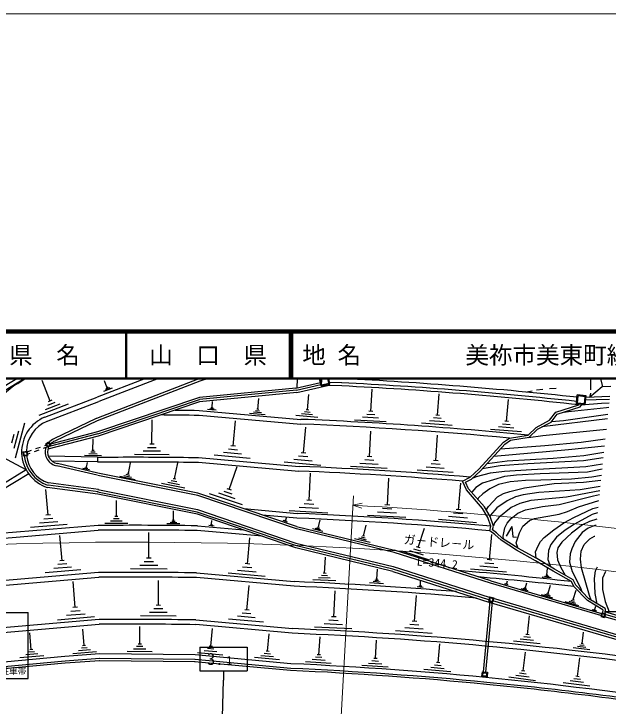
# Model space of a CAD drawing. Units: millimetres, scale not verified. Extents: x 0 to 700000, y -47500 to 447500.
# Drawn here: x 309124 to 435335, y 300406 to 447500 of the extents above; entities that cross this region are included whole.
import ezdxf
from ezdxf.enums import TextEntityAlignment as Align

# ---------------------------------------------------------------- set-up
doc = ezdxf.new("R2010")
doc.units = ezdxf.units.MM
doc.header["$LTSCALE"] = 1000
doc.layers.add('作業レイヤ1', color=7, linetype='Continuous', lineweight=13)
doc.layers.add('作業ﾚｲﾔ1', color=7, linetype='Continuous', lineweight=25)
doc.styles.add('@ＭＳ ゴシック', font='')
doc.styles.add('ＭＳ ゴシック', font='')
doc.styles.get('@ＭＳ ゴシック').set_extended_font_data('@MS Gothic')
doc.styles.get('ＭＳ ゴシック').set_extended_font_data('MS Gothic')

msp = doc.modelspace()

# ---------------------------------------------------------------- linework, layer by layer
at = {"layer": '作業レイヤ1'}
msp.add_lwpolyline([(0, -47500), (700000, -47500), (700000, 447500), (0, 447500)], close=True, dxfattribs=at)
at = {"layer": '作業ﾚｲﾔ1', "lineweight": 140}
msp.add_line((680000, 380000), (40000, 380000), dxfattribs=at)
at = {"layer": '作業ﾚｲﾔ1', "lineweight": 50}
for p, q in [((333000, 380000), (333000, 370000)), ((367750, 380000), (367750, 370000)), ((368250, 380000), (368250, 370000)), ((40000, 370000), (680000, 370000))]:
    msp.add_line(p, q, dxfattribs=at)
at = {"layer": '作業ﾚｲﾔ1'}
for p, q in [((305109, 367203), (309745, 370000)), ((311430, 370000), (305381, 366349)), ((309992, 368981), (311506, 370000)), ((316835, 365240), (315164, 369602)), ((348413, 369929), (326664, 361510)), ((337081, 370000), (326801, 366043)), ((348594, 369463), (326845, 361043)), ((339865, 370000), (327160, 365110)), ((328873, 368204), (328372, 369512)), ((348645, 370000), (348451, 369942)), ((350391, 370000), (348594, 369463)), ((369273, 367973), (369357, 370000)), ((374400, 368439), (374060, 370000)), ((374552, 368677), (374265, 370000)), ((374481, 370000), (374476, 369224)), ((376018, 368996), (375800, 370000)), ((376256, 368843), (376004, 370000)), ((378783, 369118), (376177, 369207)), ((431568, 370000), (431588, 367588)), ((433744, 370000), (434123, 368224)), ((330022, 368002), (328154, 367286)), ((329483, 368010), (328549, 367652)), ((329178, 368107), (328711, 367928)), ((328990, 368249), (328756, 368159)), ((369021, 367949), (348538, 366003)), ((369021, 367949), (374241, 369169)), ((369121, 367520), (374334, 368739)), ((369235, 367033), (375752, 368556)), ((374400, 368439), (376256, 368843)), ((374552, 368677), (376018, 368996)), ((378760, 368453), (375752, 368556)), ((384947, 363039), (385191, 367751)), ((424268, 367928), (422913, 367842)), ((434038, 368220), (431363, 365987)), ((435912, 368298), (434038, 368220)), ((369235, 367033), (348523, 365063)), ((369121, 367520), (348531, 365563)), ((371484, 363348), (371774, 366628)), ((399109, 362219), (399469, 366739)), ((419202, 367347), (418087, 367129)), ((421487, 367701), (420124, 367552)), ((428582, 364638), (428784, 366527)), ((430673, 366326), (428784, 366527)), ((428803, 364816), (428962, 366307)), ((430453, 366148), (428962, 366307)), ((430472, 364436), (430673, 366326)), ((431564, 366888), (431363, 365987)), ((315723, 361821), (326801, 366043)), ((316079, 360887), (327157, 365109)), ((317853, 364915), (316295, 364318)), ((317225, 365389), (316446, 365090)), ((348538, 366003), (326865, 358683)), ((326959, 358274), (348531, 365563)), ((348523, 365063), (327028, 357796)), ((351232, 363903), (351344, 365171)), ((360919, 363457), (361127, 365808)), ((413783, 360917), (414152, 365531)), ((430294, 364657), (428803, 364816)), ((430294, 364657), (430453, 366148)), ((435688, 366199), (430633, 365952)), ((320667, 364564), (314436, 362176)), ((318871, 364590), (315755, 363396)), ((352089, 363280), (350278, 363440)), ((351653, 363501), (350747, 363581)), ((351442, 363702), (350989, 363742)), ((351345, 363893), (351119, 363913)), ((361129, 363438), (360709, 363475)), ((371777, 363322), (371192, 363373)), ((424230, 362839), (429091, 364434)), ((424527, 362411), (429418, 364015)), ((430472, 364436), (428582, 364638)), ((429091, 364434), (429179, 364574)), ((429418, 364015), (429734, 364515)), ((348477, 362249), (370059, 360344)), ((348493, 363250), (370101, 361343)), ((362510, 362301), (359151, 362597)), ((361700, 362711), (360020, 362859)), ((361309, 363084), (360470, 363158)), ((373703, 361735), (369017, 362149)), ((372573, 362307), (370230, 362514)), ((372029, 362827), (370857, 362931)), ((385754, 362322), (384071, 362409)), ((385368, 363017), (384527, 363061)), ((399512, 362187), (398705, 362252)), ((422885, 361168), (424230, 362839)), ((423211, 360776), (424527, 362411)), ((311379, 360504), (309371, 353078)), ((326629, 361495), (317607, 357189)), ((326845, 361043), (317822, 356737)), ((338444, 356060), (338463, 361223)), ((355709, 355671), (356181, 361018)), ((388208, 360845), (381477, 361194)), ((386561, 361605), (383195, 361780)), ((402182, 360025), (395726, 360540)), ((400620, 360799), (397391, 361057)), ((399864, 361509), (398250, 361638)), ((414195, 360884), (413371, 360949)), ((420045, 359645), (422885, 361168)), ((420341, 359236), (423211, 360776)), ((435185, 361480), (421261, 359730)), ((370646, 354221), (371129, 359693)), ((416922, 358676), (410329, 359202)), ((415326, 359466), (412030, 359730)), ((414555, 360191), (412907, 360323)), ((418314, 358007), (420045, 359645)), ((418546, 357537), (420341, 359236)), ((309141, 358121), (308639, 356264)), ((310134, 358848), (309131, 355135)), ((327028, 357796), (316341, 354991)), ((326959, 358274), (316593, 355554)), ((326865, 358683), (316888, 356066)), ((384639, 353436), (384933, 358849)), ((398730, 352594), (399106, 357951)), ((414372, 357377), (418314, 358007)), ((414563, 356901), (418546, 357537)), ((316452, 356497), (315853, 355967)), ((315853, 355967), (316382, 355367)), ((316439, 356285), (316064, 355954)), ((316439, 356285), (316770, 355910)), ((316452, 356497), (316982, 355897)), ((325926, 354704), (325969, 357218)), ((338905, 356059), (337983, 356062)), ((413094, 356490), (407882, 350728)), ((413465, 356155), (408235, 350373)), ((413094, 356490), (414372, 357377)), ((413379, 356080), (414563, 356901)), ((311746, 350608), (301844, 355942)), ((311037, 354467), (311930, 354574)), ((311930, 354574), (312036, 353680)), ((311948, 354428), (312887, 354772)), ((314404, 354794), (313465, 354450)), ((313826, 355115), (314765, 355458)), ((316283, 355480), (315343, 355137)), ((315705, 355801), (315927, 355882)), ((316064, 355954), (316395, 355579)), ((316982, 355897), (316382, 355367)), ((316770, 355910), (316395, 355579)), ((326151, 354700), (325702, 354708)), ((340283, 354578), (336595, 354592)), ((339364, 355319), (337520, 355326)), ((356596, 354823), (354687, 354991)), ((356186, 355629), (355231, 355713)), ((311037, 354467), (311143, 353574)), ((311143, 353574), (312036, 353680)), ((311203, 354336), (311799, 354407)), ((311203, 354336), (311274, 353740)), ((311274, 353740), (311870, 353811)), ((311799, 354407), (311870, 353811)), ((312525, 354107), (312008, 353918)), ((326913, 353313), (316458, 353490)), ((327704, 353596), (324112, 353656)), ((326812, 353970), (325016, 354000)), ((326369, 354337), (325471, 354352)), ((326913, 353313), (326922, 352312)), ((342124, 353834), (334749, 353861)), ((348331, 353236), (369689, 351352)), ((359326, 353042), (351687, 353716)), ((357484, 353974), (353664, 354311)), ((371554, 353353), (369600, 353526)), ((371135, 354178), (370158, 354264)), ((385122, 353409), (384155, 353462)), ((326896, 352314), (317211, 352477)), ((326943, 349944), (318372, 351959)), ((324553, 351192), (324756, 352199)), ((333443, 349837), (333905, 352136)), ((343251, 348674), (343942, 352112)), ((348315, 352235), (369648, 350353)), ((374348, 351531), (366531, 352221)), ((372462, 352485), (368554, 352830)), ((386488, 351784), (382621, 351994)), ((385563, 352610), (383630, 352715)), ((399633, 351762), (397720, 351896)), ((399208, 352561), (398252, 352628)), ((311746, 350608), (305941, 347057)), ((326828, 349457), (318258, 351473)), ((325186, 350616), (323747, 350905)), ((324855, 350832), (324136, 350977)), ((324704, 351012), (324345, 351084)), ((324643, 351174), (324463, 351210)), ((354878, 346447), (356537, 351340)), ((388379, 350905), (380646, 351326)), ((402395, 350030), (394743, 350567)), ((400536, 350930), (396710, 351198)), ((406037, 349079), (407882, 350728)), ((406324, 348664), (408235, 350373)), ((312277, 349761), (306236, 346066)), ((348209, 345666), (326943, 349944)), ((348201, 345166), (326947, 349444)), ((334886, 348522), (331603, 349183)), ((334131, 349016), (332490, 349346)), ((333787, 349427), (332966, 349592)), ((333648, 349796), (333237, 349879)), ((343558, 348612), (342944, 348736)), ((371838, 344127), (372155, 349875)), ((388451, 343144), (388765, 348839)), ((404384, 348212), (406037, 349079)), ((405041, 347992), (406324, 348664)), ((327047, 345940), (316395, 347325)), ((327111, 346436), (316459, 347821)), ((345410, 346706), (340498, 347694)), ((344281, 347445), (341825, 347939)), ((343766, 348059), (342538, 348306)), ((403566, 342139), (404049, 347790)), ((405274, 346333), (404384, 348212)), ((405697, 346608), (405041, 347992)), ((316385, 340999), (315931, 346453)), ((326982, 345444), (316230, 346842)), ((326874, 345954), (348053, 341676)), ((326973, 346444), (348152, 342166)), ((355515, 345451), (353767, 346044)), ((355315, 346299), (354441, 346595)), ((406949, 344385), (405274, 346333)), ((407328, 344711), (405697, 346608)), ((348136, 341166), (326982, 345444)), ((369142, 338063), (348201, 345166)), ((369162, 338563), (348209, 345666)), ((357662, 343165), (350672, 345534)), ((356151, 344456), (352656, 345641)), ((408666, 342429), (406949, 344385)), ((409073, 342724), (407325, 344715)), ((330889, 340691), (330902, 344135)), ((372819, 343249), (370766, 343362)), ((372351, 344099), (371325, 344155)), ((388960, 343116), (387943, 343172)), ((343012, 339947), (343020, 341883)), ((347991, 341693), (368857, 334592)), ((348152, 342166), (369018, 335066)), ((357933, 342370), (369277, 341360)), ((375808, 341437), (367596, 341890)), ((373800, 342371), (369694, 342598)), ((390395, 341405), (386328, 341629)), ((389423, 342274), (387389, 342387)), ((404506, 341245), (402488, 341418)), ((404070, 342096), (403061, 342182)), ((409796, 340522), (408666, 342429)), ((410251, 340735), (409073, 342724)), ((317424, 340301), (315476, 340139)), ((316872, 341039), (315898, 340958)), ((331502, 340197), (330272, 340202)), ((331197, 340690), (330582, 340692)), ((343185, 339946), (342840, 339948)), ((368977, 334067), (348136, 341166)), ((351110, 339061), (351179, 339839)), ((369236, 340361), (361941, 341011)), ((367258, 339523), (366310, 339844)), ((367053, 339698), (366579, 339859)), ((366967, 339833), (366730, 339914)), ((366940, 339948), (366821, 339988)), ((366880, 339968), (367105, 340632)), ((373795, 338473), (374169, 340021)), ((392384, 340479), (384249, 340928)), ((407395, 339372), (399322, 340062)), ((405446, 340352), (401410, 340697)), ((410450, 338656), (409796, 340522)), ((410973, 338678), (410251, 340735)), ((327041, 338794), (306231, 337062)), ((320475, 338986), (312684, 338337)), ((318462, 339603), (314567, 339278)), ((333344, 339206), (328424, 339224)), ((332116, 339703), (329655, 339712)), ((344392, 339112), (341627, 339122)), ((343702, 339391), (342319, 339396)), ((343357, 339669), (342666, 339672)), ((348097, 338717), (357882, 337846)), ((351636, 338679), (350525, 338777)), ((351368, 338814), (350813, 338864)), ((351239, 338938), (350961, 338963)), ((351180, 339055), (351041, 339068)), ((369162, 338563), (389941, 333541)), ((374018, 338185), (373465, 338319)), ((373933, 338439), (373657, 338506)), ((383368, 336545), (383927, 338856)), ((410194, 337675), (410450, 338656)), ((410764, 337879), (410973, 338678)), ((414890, 338555), (413696, 336544)), ((414890, 338555), (415087, 336370)), ((306260, 336062), (327050, 337794)), ((337802, 331864), (337822, 337293)), ((361864, 336490), (348080, 337717)), ((389908, 333042), (369142, 338063)), ((374740, 337542), (372529, 338077)), ((374241, 337897), (373136, 338164)), ((395016, 334136), (396320, 338222)), ((410143, 331499), (410602, 336867)), ((411301, 336872), (410194, 337675)), ((411619, 337259), (410764, 337879)), ((412615, 335646), (411301, 336872)), ((412924, 336042), (411619, 337259)), ((319360, 331311), (318914, 336632)), ((358764, 330650), (359256, 336172)), ((384780, 335155), (381478, 335953)), ((384034, 335685), (382383, 336084)), ((383701, 336115), (382876, 336314)), ((383575, 336495), (383162, 336595)), ((415905, 333525), (412615, 335646)), ((416161, 333955), (412924, 336042)), ((415087, 336370), (415839, 336276)), ((368900, 334580), (389592, 329563)), ((389643, 329051), (368977, 334067)), ((369018, 335066), (389709, 330049)), ((395381, 334019), (394651, 334252)), ((420181, 331748), (416161, 333955)), ((410354, 326515), (389908, 333042)), ((410399, 327013), (389941, 333541)), ((397376, 331453), (391538, 333316)), ((396103, 332502), (393184, 333434)), ((395559, 333319), (394100, 333785)), ((419934, 331314), (415905, 333525)), ((319835, 331351), (318885, 331272)), ((338769, 331085), (336830, 331092)), ((338287, 331862), (337317, 331866)), ((375120, 328618), (375297, 332054)), ((410622, 331458), (409664, 331539)), ((423671, 329112), (419934, 331314)), ((423925, 329543), (420181, 331748)), ((321388, 329951), (317587, 329632)), ((320374, 330631), (318473, 330472)), ((341671, 329523), (333916, 329552)), ((339735, 330306), (335858, 330320)), ((359680, 329773), (357708, 329948)), ((359257, 330606), (358271, 330693)), ((386197, 327403), (386348, 329490)), ((389557, 329573), (409928, 323052)), ((389709, 330049), (410081, 323528)), ((413781, 328870), (406112, 329526)), ((411929, 329801), (408094, 330129)), ((411036, 330650), (409119, 330814)), ((422343, 328325), (422451, 329677)), ((427912, 327234), (423922, 329545)), ((327129, 328795), (306521, 327066)), ((323352, 329350), (315750, 328712)), ((347935, 328718), (368681, 326873)), ((362498, 327932), (354610, 328634)), ((360596, 328896), (356652, 329247)), ((375708, 328096), (374481, 328159)), ((375427, 328603), (374813, 328634)), ((389643, 329051), (409990, 322532)), ((422569, 328112), (422086, 328151)), ((422463, 328315), (422222, 328334)), ((427528, 326879), (423671, 329112)), ((306550, 326066), (327138, 327795)), ((322150, 321387), (321690, 326893)), ((339816, 321829), (339852, 327097)), ((368639, 325873), (347919, 327718)), ((377498, 327019), (372590, 327273)), ((376296, 327574), (373842, 327700)), ((387622, 326401), (384642, 326617)), ((386899, 326753), (385408, 326861)), ((386548, 327078), (385803, 327132)), ((386383, 327389), (386010, 327416)), ((395449, 326084), (395517, 327011)), ((410399, 327013), (433936, 320109)), ((413813, 326514), (413966, 327032)), ((417750, 325589), (418055, 326621)), ((423262, 327668), (421331, 327823)), ((422795, 327900), (421829, 327977)), ((428038, 325815), (427528, 326879)), ((428453, 326105), (427912, 327234)), ((358620, 320822), (359088, 326041)), ((396083, 325639), (394759, 325735)), ((395761, 325795), (395099, 325843)), ((395605, 325940), (395274, 325963)), ((395532, 326078), (395367, 326090)), ((433804, 319642), (410354, 326515)), ((414117, 326183), (413377, 326402)), ((413954, 326311), (413584, 326421)), ((413883, 326413), (413698, 326467)), ((413859, 326500), (413767, 326528)), ((418356, 324928), (416882, 325365)), ((418031, 325185), (417294, 325403)), ((417890, 325387), (417522, 325496)), ((417842, 325561), (417658, 325616)), ((422609, 324447), (423102, 326114)), ((428038, 325815), (430926, 322845)), ((428453, 326105), (431239, 323240)), ((377053, 319387), (377338, 324914)), ((394224, 318452), (394621, 323887)), ((410198, 323650), (409944, 322787)), ((410198, 323650), (411062, 323396)), ((423588, 323380), (421207, 324085)), ((423063, 323794), (421873, 324147)), ((422836, 324120), (422241, 324297)), ((422758, 324403), (422460, 324491)), ((427937, 323035), (428534, 325055)), ((408893, 307697), (410273, 322690)), ((409390, 307649), (410762, 322546)), ((410015, 323026), (409940, 323048)), ((409944, 322787), (410808, 322533)), ((409990, 322532), (443346, 312748)), ((410156, 323506), (410081, 323528)), ((410300, 323464), (410131, 322888)), ((410131, 322888), (410706, 322719)), ((410300, 323464), (410875, 323295)), ((410875, 323295), (410706, 322719)), ((411062, 323396), (410808, 322533)), ((443340, 313259), (410878, 322773)), ((443480, 313739), (411019, 323253)), ((429123, 321742), (426238, 322596)), ((428487, 322244), (427045, 322671)), ((428212, 322639), (427491, 322853)), ((428117, 322981), (427756, 323088)), ((434184, 320888), (430926, 322845)), ((434711, 321155), (431239, 323240)), ((323199, 320682), (321232, 320518)), ((322641, 321428), (321658, 321346)), ((340752, 321070), (338871, 321083)), ((340287, 321826), (339346, 321832)), ((359086, 320780), (358154, 320864)), ((432914, 320568), (431950, 320853)), ((432701, 320736), (432219, 320878)), ((432609, 320868), (432368, 320939)), ((432578, 320982), (432457, 321018)), ((432517, 321000), (432717, 321675)), ((434184, 320888), (434123, 320218)), ((434711, 321155), (434612, 320079)), ((302154, 320314), (312154, 320314)), ((312154, 306314), (312154, 320314)), ((326280, 319356), (318414, 318698)), ((324248, 319978), (320314, 319649)), ((343564, 319546), (336038, 319596)), ((341688, 320311), (337925, 320336)), ((360350, 319164), (356622, 319498)), ((359485, 319993), (357621, 320160)), ((377546, 319361), (376559, 319412)), ((418208, 315617), (418613, 319582)), ((433979, 320259), (433760, 319490)), ((433760, 319490), (434530, 319271)), ((434082, 320074), (433945, 319593)), ((433945, 319593), (434426, 319456)), ((433979, 320259), (434749, 320040)), ((434082, 320074), (434563, 319937)), ((434563, 319937), (434426, 319456)), ((434749, 320040), (434530, 319271)), ((443737, 316731), (434571, 319417)), ((444367, 320532), (434643, 320413)), ((443775, 317735), (434643, 320413)), ((443671, 317244), (434702, 319875)), ((327218, 318795), (306811, 317070)), ((306840, 316070), (327226, 317795)), ((347773, 318719), (368269, 316881)), ((362147, 318251), (354692, 318920)), ((378945, 317706), (374997, 317910)), ((377999, 318546), (376025, 318648)), ((395138, 317605), (393197, 317747)), ((394710, 318417), (393739, 318488)), ((324046, 313261), (323743, 316790)), ((335867, 313589), (335904, 317301)), ((368228, 315882), (347757, 317720)), ((350958, 313135), (351306, 316917)), ((380879, 316814), (372982, 317222)), ((397936, 315839), (390172, 316406)), ((396052, 316758), (392170, 317041)), ((312832, 312406), (312527, 315956)), ((363023, 312056), (363364, 315756)), ((373904, 311299), (374142, 315133)), ((418858, 314978), (417442, 315123)), ((418562, 315580), (417854, 315653)), ((429806, 313671), (430107, 316155)), ((336198, 313585), (335535, 313592)), ((385908, 310528), (386151, 314454)), ((399207, 309641), (399559, 313645)), ((420867, 313628), (415202, 314207)), ((419508, 314339), (416676, 314628)), ((430207, 313262), (429320, 313370)), ((430028, 313644), (429584, 313698)), ((313509, 311954), (312242, 311845)), ((313149, 312434), (312515, 312379)), ((326697, 311965), (321655, 311532)), ((325393, 312361), (322872, 312144)), ((324720, 312811), (323459, 312703)), ((324361, 313288), (323731, 313234)), ((338502, 311971), (333199, 312025)), ((337182, 312515), (334530, 312541)), ((336524, 313052), (335198, 313065)), ((348641, 312943), (358641, 312943)), ((348641, 312943), (348641, 307943)), ((352209, 311931), (349508, 312179)), ((351583, 312533), (350233, 312657)), ((351295, 313104), (350620, 313167)), ((358641, 312943), (358641, 307943)), ((363354, 312026), (362693, 312086)), ((417290, 307890), (417807, 311876)), ((431452, 312391), (427903, 312821)), ((430607, 312854), (428833, 313069)), ((319924, 310947), (306962, 309751)), ((315498, 311103), (310427, 310667)), ((314186, 311501), (311651, 311283)), ((327282, 311497), (319924, 310947)), ((327356, 310500), (319998, 309950)), ((347643, 310290), (327272, 310497)), ((347653, 311290), (327282, 311497)), ((367962, 309422), (347653, 311290)), ((353510, 311267), (348108, 311763)), ((365520, 310227), (360235, 310713)), ((364247, 310877), (361605, 311120)), ((363635, 311467), (362314, 311588)), ((374555, 310709), (373186, 310794)), ((374247, 311278), (373562, 311320)), ((386258, 310506), (385557, 310550)), ((428825, 306708), (429337, 310656)), ((320016, 309951), (307054, 308755)), ((320056, 309513), (307094, 308317)), ((327389, 310061), (320031, 309511)), ((347638, 309850), (327267, 310057)), ((367895, 307984), (347521, 309856)), ((367915, 308424), (347561, 310295)), ((376541, 309486), (371064, 309825)), ((375206, 310119), (372467, 310288)), ((388608, 308671), (382999, 309019)), ((387241, 309319), (384436, 309493)), ((386574, 309923), (385172, 310010)), ((399872, 309006), (398442, 309132)), ((399565, 309609), (398850, 309672)), ((348641, 307943), (358641, 307943)), ((353641, 307943), (353641, 305943)), ((401916, 307673), (396196, 308176)), ((400537, 308371), (397676, 308622)), ((408548, 307730), (408453, 306734)), ((408548, 307730), (409742, 307616)), ((408728, 307512), (408671, 306914)), ((408728, 307512), (409524, 307436)), ((409524, 307436), (409467, 306838)), ((409742, 307616), (409647, 306620)), ((417646, 307844), (416935, 307936)), ((302154, 306314), (312154, 306314)), ((408453, 306734), (409647, 306620)), ((408671, 306914), (409467, 306838)), ((419916, 305814), (414223, 306551)), ((418566, 306567), (415720, 306936)), ((417928, 307229), (416505, 307413)), ((429457, 306053), (428047, 306235)), ((429178, 306662), (428473, 306754)), ((353456, 298095), (353641, 305943)), ((431426, 304651), (425787, 305381)), ((430089, 305398), (427269, 305763))]:
    msp.add_line(p, q, dxfattribs=at)
at = {"layer": '作業ﾚｲﾔ1', "lineweight": 13}
for p, q in [((381233, 345097), (378330, 292391)), ((383081, 343510), (381123, 343100)), ((381123, 343100), (383024, 342477))]:
    msp.add_line(p, q, dxfattribs=at)
at = {"layer": '作業ﾚｲﾔ1'}
for points in [[(435540, 364811), (433921, 364741), (429637, 364363)], [(435622, 365584), (432796, 365470), (430575, 365401)], [(426029, 362903), (426919, 363010), (434968, 363895), (435446, 363932)], [(340469, 362340), (341029, 362337), (342093, 362328), (343157, 362318), (344221, 362307), (345285, 362294), (346349, 362280), (347413, 362265), (348477, 362249)], [(343359, 363317), (344238, 363308), (345302, 363296), (346365, 363282), (347429, 363267), (348493, 363250)], [(423297, 360883), (425852, 361125), (435284, 362413)], [(418448, 357522), (421480, 357890), (434951, 359285)], [(412487, 355074), (421857, 355786), (429628, 356501), (434730, 357216)], [(434561, 355634), (426927, 354858), (411044, 353479)], [(326913, 353313), (328115, 353323), (329179, 353331), (330243, 353337), (331307, 353342), (332371, 353345), (333435, 353347), (334499, 353348), (335563, 353347), (336627, 353345), (337691, 353342), (338755, 353337), (339819, 353332), (340884, 353324), (341948, 353316), (343012, 353306), (344076, 353295), (345140, 353282), (346204, 353268), (347267, 353253), (348331, 353236)], [(434301, 353191), (430094, 352533), (418298, 351887), (412423, 351484), (409418, 351004), (408620, 350799)], [(409648, 351936), (413894, 352501), (423638, 353123), (430170, 353661), (434423, 354340)], [(326922, 352312), (328099, 352322), (329163, 352329), (330227, 352335), (331291, 352340), (332355, 352344), (333419, 352346), (334483, 352346), (335547, 352346), (336611, 352344), (337675, 352341), (338739, 352336), (339803, 352330), (340867, 352323), (341931, 352314), (342995, 352305), (344059, 352293), (345123, 352281), (346187, 352267), (347251, 352252), (348315, 352235)], [(406509, 348830), (407400, 349199), (410376, 349964), (413304, 350339), (419046, 350695), (430581, 351310), (434165, 351921)], [(434040, 350745), (430949, 350153), (420914, 349759), (415889, 349505), (413352, 349184), (408635, 347806), (407238, 346869), (406360, 345845)], [(433898, 349409), (431898, 349037), (427556, 348609), (421067, 348424), (417794, 348360), (414492, 348057), (412050, 347468), (410208, 346561), (408735, 345532), (407811, 344689), (407639, 344373)], [(409460, 342071), (409922, 342828), (411830, 344890), (413092, 345562), (414433, 346046), (417538, 346821), (423855, 347679), (430104, 347997), (433791, 348409)], [(433645, 347042), (429390, 346374), (420616, 345836), (417285, 345306), (415628, 344849), (413865, 344060), (411691, 342543), (410358, 340985), (410238, 340757)], [(433548, 346132), (426507, 344818), (418926, 344092), (416609, 343475), (414774, 342618), (412116, 340510), (411203, 339347), (410954, 338732)], [(413097, 335931), (413050, 336497), (413378, 338308), (413894, 339266), (414742, 340310), (416158, 341398), (417788, 342152), (421393, 342826), (424963, 343223), (432242, 345123), (433465, 345352)], [(416193, 333937), (415824, 335128), (416532, 337211), (417199, 338661), (418654, 339859), (419664, 340257), (424963, 341166), (426702, 341766), (429062, 342723), (433331, 344101)], [(420059, 331816), (419912, 333212), (420468, 334484), (420976, 335378), (421775, 336237), (423780, 337839), (425954, 339356), (428012, 340465), (432099, 342433), (433183, 342706)], [(433050, 341465), (431933, 341100), (428160, 339080), (426210, 337816), (424343, 336299), (423135, 334725), (422663, 333507), (422521, 331544), (423068, 330048)], [(432906, 340110), (431368, 339650), (429866, 338905), (427538, 337177), (425507, 335259), (424674, 334022), (424460, 333027), (424599, 331476), (425281, 329858), (426233, 328206)], [(432767, 338811), (432474, 338771), (431061, 338219), (429792, 337279), (428310, 335356), (427609, 333847), (427241, 332743), (427122, 330969), (427702, 329044), (429423, 325699), (429764, 324757)], [(431743, 322938), (431378, 323922), (429693, 329818), (429434, 331639), (429633, 333338), (430229, 334733), (431418, 335951), (432449, 336512), (432524, 336526)], [(433035, 322161), (432570, 324348), (432438, 327494), (432662, 329191), (433042, 330042)], [(434772, 329040), (434166, 327598), (434133, 325174), (434692, 322677), (435585, 320425)]]:
    msp.add_lwpolyline(points, dxfattribs=at)
for centre, radius, start, end in [((334474, -503423), 874555, 83.81279, 87.08456), ((318776, 354426), 17000, 121.11228, 174.88431), ((334474, -503423), 873665, 83.81269, 87.09688), ((334474, -503423), 873000, 83.778, 87.09224), ((318776, 354426), 8000, 112.43136, 251.44421), ((318776, 354426), 7000, 112.43136, 178.94377), ((334474, -503423), 865500, 84.4411, 87.64089), ((334474, -503423), 864500, 84.69714, 87.64089), ((318776, 354426), 3000, 112.43136, 138.55687), ((318776, 354426), 2500, 112.43136, 139.99492), ((318776, 354426), 3000, 162.11551, 260.70826), ((318776, 354426), 2500, 155.09969, 260.70826), ((318776, 354426), 7500, 186.36418, 250.67198), ((318776, 354426), 7000, 186.33474, 250.67198), ((334474, -503423), 854500, 85.30722, 87.64089), ((334474, -503423), 855500, 85.20157, 87.64089), ((334474, -503423), 845500, 84.84448, 87.64089), ((334474, -503423), 844500, 84.85581, 87.64089), ((334474, -503423), 842250, 89.07328, 90.50568), ((334474, -503423), 841250, 89.07328, 90.50568), ((334474, -503423), 832250, 89.07328, 90.50568), ((334429, -503921), 836000, 83.60614, 85.26253), ((334474, -503423), 831250, 89.07328, 90.50568), ((334474, -503423), 831000, 85.26273, 87.64089), ((334429, -503921), 835000, 83.56323, 84.96089), ((334474, -503423), 830000, 84.96095, 87.64089), ((334474, -503423), 822250, 89.07328, 90.50568), ((334474, -503423), 821250, 89.07328, 90.50568), ((334474, -503423), 821000, 84.77617, 87.64089), ((334474, -503423), 820000, 84.77617, 87.64089), ((334474, -503423), 821000, 81.91138, 84.7761), ((334474, -503423), 820000, 81.91138, 84.7761), ((331153, -502944), 813200, 81.17222, 87.40577), ((331153, -502944), 811760, 84.46143, 87.40577), ((331153, -502944), 812200, 84.46147, 87.40577), ((331153, -502944), 811760, 81.18487, 84.46143), ((331153, -502944), 812200, 81.16394, 84.46147)]:
    msp.add_arc(centre, radius, start, end, dxfattribs=at)
at = {"layer": '作業ﾚｲﾔ1', "lineweight": 13}
for radius, end in [(847813, 86.84735), (838682, 97.83478)]:
    msp.add_arc((334497, -503430), radius, 73.31378, end, dxfattribs=at)

# ---------------------------------------------------------------- texts
at = {"layer": '作業ﾚｲﾔ1', "style": 'ＭＳ ゴシック'}
for s, height, p in [('県\u3000名', 3666, (315625, 375000)), ('山\u3000口\u3000県', 3666, (350375, 375000)), ('非常駐車帯', 1320, (307154, 307864))]:
    msp.add_text(s, height=height, dxfattribs=at).set_placement(p, align=Align.MIDDLE_CENTER)
for s, p in [('地 名', (370380, 375000)), ('美祢市美東町綾木', (405024, 375000))]:
    msp.add_text(s, height=3666, dxfattribs=at).set_placement(p, align=Align.MIDDLE_LEFT)
msp.add_text('ガ－ドレ－ル', height=1833, rotation=355.233, dxfattribs=at).set_placement((399298, 333748), align=Align.BOTTOM_CENTER)
at = {"layer": '作業ﾚｲﾔ1', "style": '@ＭＳ ゴシック'}
msp.add_text('L=344.2', height=1833, rotation=355.233, dxfattribs=at).set_placement((399132, 331755), align=Align.TOP_CENTER)
at = {"layer": '作業ﾚｲﾔ1', "style": 'ＭＳ ゴシック'}
msp.add_text('3.', height=2566, dxfattribs=at).set_placement((353641, 310443), align=Align.MIDDLE_RIGHT)
msp.add_text('1', height=1833, dxfattribs=at).set_placement((354891, 308693), align=Align.BOTTOM_CENTER)

doc.saveas('drawing.dxf')
